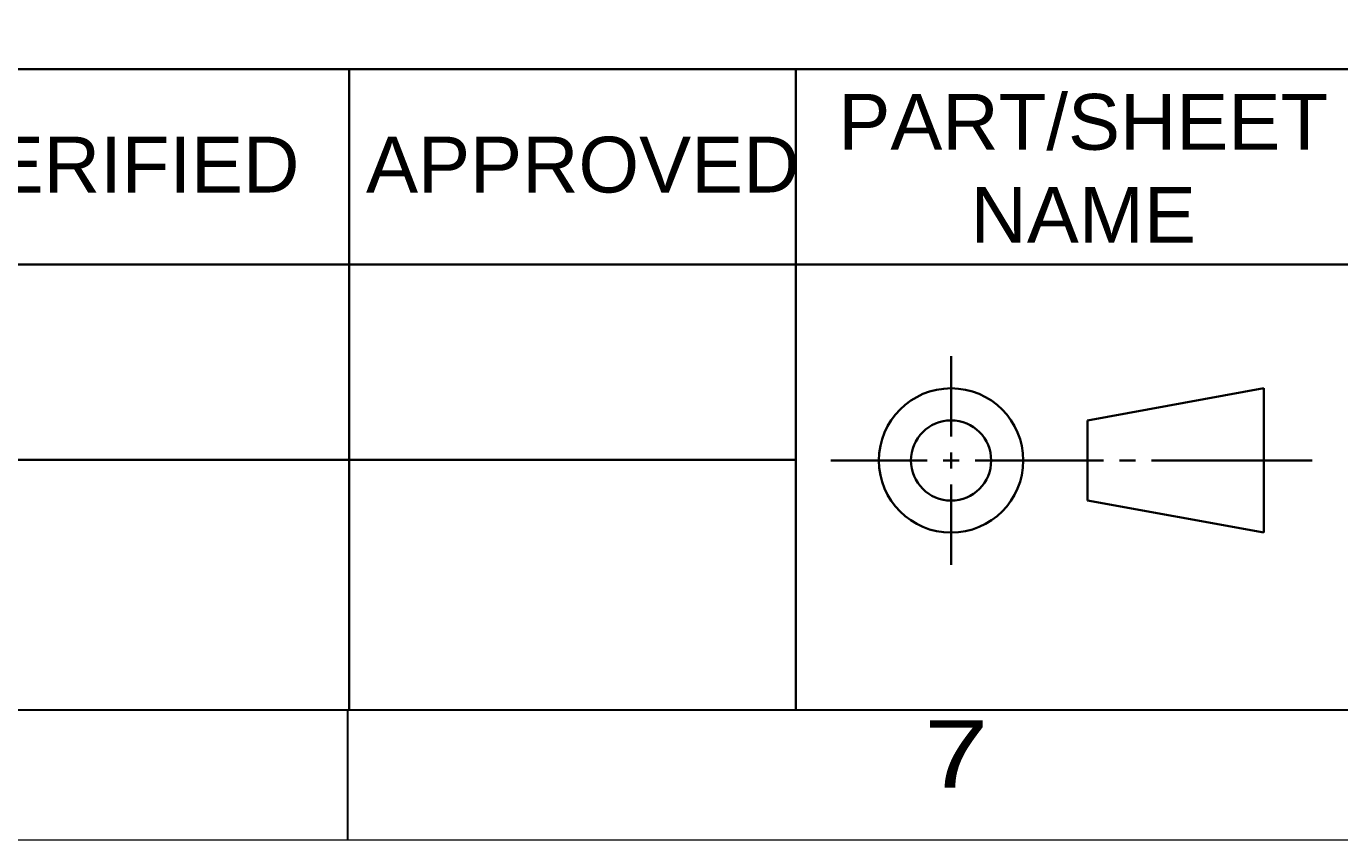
# Model space of a CAD drawing. Header units: millimetres. Extents: x 13 to 345, y 14 to 248.
# Drawn here: x 248.15 to 293.79, y 13.79 to 42.06 of the extents above; entities that cross this region are included whole.
import ezdxf

# ---------------------------------------------------------------- set-up
doc = ezdxf.new("R2010")
doc.units = ezdxf.units.MM
doc.layers.add('OUTLINE', color=7, linetype='Continuous', lineweight=30)
doc.styles.add('Arial', font='arial.ttf')
doc.styles.add('TEXTSTYLE_1', font='gdt_____.ttf', dxfattribs={"width": 0.8})

msp = doc.modelspace()

# ---------------------------------------------------------------- linework, layer by layer
at = {"color": 7, "linetype": 'Continuous'}
for p, q in [((339.6232, 18.2918), (19.0619, 18.2918)), ((259.3046, 18.2918), (259.3046, 13.7888))]:
    msp.add_line(p, q, dxfattribs=at)
msp.add_line((339.6232, 18.2918), (202.6104, 18.2918))
at = {"lineweight": 0}
msp.add_lwpolyline([(345.0894, 13.7888), (345.0894, 248.3247), (13.4133, 248.3247), (13.4133, 13.7888)], close=True, dxfattribs=at)
at = {"layer": 'OUTLINE'}
for p, q in [((339.6232, 40.5742), (212.8038, 40.5742)), ((259.369, 40.5742), (259.369, 18.2918)), ((274.8907, 40.5742), (274.8907, 18.2918)), ((339.6232, 33.7835), (212.8038, 33.7835)), ((280.2819, 30.5943), (280.2819, 28.3648)), ((280.2819, 30.5943), (280.2819, 27.8074)), ((291.1506, 29.4796), (285.0195, 28.3648)), ((291.1506, 24.4632), (291.1506, 29.4796)), ((285.0195, 28.3648), (285.0195, 25.578)), ((274.8907, 26.9927), (212.8038, 26.9927)), ((276.1016, 26.9714), (278.8884, 26.9714)), ((276.1016, 26.9714), (279.4458, 26.9714)), ((280.0032, 26.9714), (280.5605, 26.9714)), ((280.0032, 26.9714), (280.5605, 26.9714)), ((280.2819, 27.2501), (280.2819, 26.6927)), ((280.2819, 27.2501), (280.2819, 26.6927)), ((281.1179, 26.9714), (285.5769, 26.9714)), ((281.6753, 26.9714), (285.5769, 26.9714)), ((286.1343, 26.9714), (286.6916, 26.9714)), ((286.1343, 26.9714), (286.6916, 26.9714)), ((287.249, 26.9714), (292.8227, 26.9714)), ((280.2819, 26.1353), (280.2819, 23.3485)), ((285.0195, 25.578), (291.1506, 24.4632))]:
    msp.add_line(p, q, dxfattribs=at)
for radius in [2.5082, 1.3934]:
    msp.add_circle((280.2819, 26.9714), radius, dxfattribs=at)

# ---------------------------------------------------------------- texts
at = {"color": 7, "linetype": 'Continuous', "style": 'TEXTSTYLE_1', "width": 1.285714}
msp.add_text('7', height=2.3441, dxfattribs=at).set_placement((279.3396, 15.5968))
at = {"layer": 'OUTLINE', "style": 'Arial'}
for s, p in [('VERIFIED', (245.1402, 36.2854)), ('APPROVED', (259.9537, 36.2854))]:
    msp.add_text(s, height=1.94022, dxfattribs=at).set_placement(p)
at = {"layer": 'OUTLINE', "insert": (284.8717, 37.1242), "char_height": 1.940217, "width": 15.52174, "attachment_point": 5, "style": 'Arial'}
msp.add_mtext('PART/SHEET^JNAME', dxfattribs=at)

doc.saveas('drawing.dxf')
